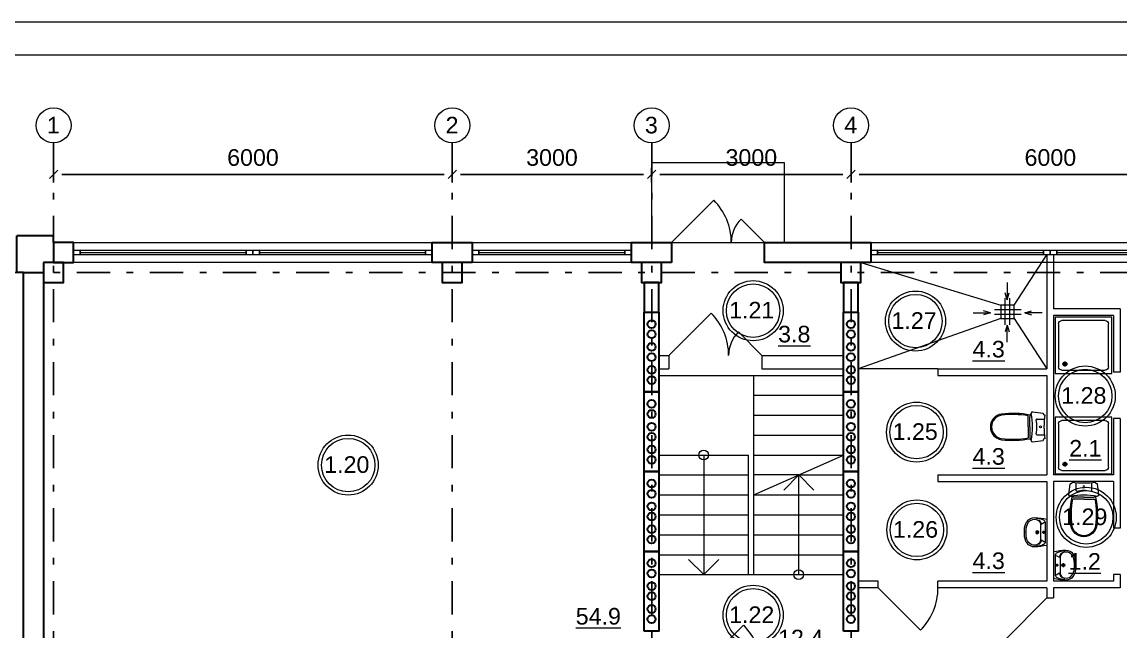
# Model space of a CAD drawing. Header units: metres. Extents: x -306 to 273, y -329 to 512.
# Drawn here: x -4.31 to 12.21, y 339.61 to 348.78 of the extents above; entities that cross this region are included whole.
import ezdxf
from ezdxf.enums import TextEntityAlignment as Align

# ---------------------------------------------------------------- set-up
doc = ezdxf.new("R2010")
doc.units = ezdxf.units.M
doc.header["$MEASUREMENT"] = 0
doc.linetypes.add('( Dashdot )', pattern=[1.001, 0.5, -0.25, 0.001, -0.25])
doc.linetypes.add('DGN Style 3', pattern=[9.681301, 6.915215, -2.766086])
doc.layers.get('DEFPOINTS').update_dxf_attribs({"lineweight": 0})
doc.layers.add('Level 50', color=7, linetype='Continuous', lineweight=0)
doc.styles.add('Standard_0', font='arial.ttf')
doc.styles.add('Style-Arial', font='arial.ttf')
doc.dimstyles.get("Standard").update_dxf_attribs({"dimtxt": 0.00018, "dimasz": 0.00018, "dimexe": 0.0002, "dimexo": 0.0625, "dimgap": 9e-05, "dimtad": 0, "dimtih": 1, "dimtoh": 1, "dimdec": 4, "dimlfac": 1000, "dimzin": 0, "dimdsep": 46, "dimtxsty": 'Standard_0', "dimcen": 9e-05, "dimadec": 0, "dimazin": 0, "dimtfac": 1, "dimtdec": 4, "dimtofl": 0, "dimtmove": 0, "dimatfit": 0, "dimfxl": 0.01, "dimfxlon": 1, "dimtolj": 1, "dimtzin": 0, "dimarcsym": 0})

# ---------------------------------------------------------------- blocks, each defined once
blk = doc.blocks.new('*U1656')
at = {"color": 7, "linetype": 'Continuous', "lineweight": 0}
blk.add_line((1.25, 0), (-1.25, 0), dxfattribs=at)
at = {"color": 7, "linetype": 'Continuous', "lineweight": 13, "flags": 128}
for points in [[(-1.35, 0.035), (-1.25, 0.035), (-1.25, -0.035), (-1.35, -0.035), (-1.35, 0.035)], [(1.25, 0.035), (1.35, 0.035), (1.35, -0.035), (1.25, -0.035), (1.25, 0.035)]]:
    blk.add_lwpolyline(points, close=True, dxfattribs=at)
at = {"color": 7, "linetype": 'Continuous', "lineweight": 0, "flags": 128}
blk.add_lwpolyline([(-1.25, 0.035), (1.25, 0.035), (1.25, -0.035), (-1.25, -0.035), (-1.25, 0.035)], close=True, dxfattribs=at)
blk = doc.blocks.new('*U1657')
at = {"color": 7, "linetype": 'Continuous', "lineweight": 0}
blk.add_line((1.25, 0.001), (-1.25, -0.001), dxfattribs=at)
at = {"color": 7, "linetype": 'Continuous', "lineweight": 13, "flags": 128}
for points in [[(-1.35, 0.034), (-1.25, 0.034), (-1.25, -0.036), (-1.35, -0.036), (-1.35, 0.034)], [(1.25, 0.036), (1.35, 0.036), (1.35, -0.034), (1.25, -0.034), (1.25, 0.036)]]:
    blk.add_lwpolyline(points, close=True, dxfattribs=at)
at = {"color": 7, "linetype": 'Continuous', "lineweight": 0, "flags": 128}
blk.add_lwpolyline([(-1.25, 0.034), (1.25, 0.036), (1.25, -0.034), (-1.25, -0.036), (-1.25, 0.034)], close=True, dxfattribs=at)
blk = doc.blocks.new('*U1658')
at = {"color": 7, "linetype": 'Continuous', "lineweight": 0}
blk.add_line((-1.1, 0), (1.1, 0), dxfattribs=at)
at = {"color": 7, "linetype": 'Continuous', "lineweight": 13, "flags": 128}
for points in [[(-1.1, -0.035), (-1.2, -0.035), (-1.2, 0.035), (-1.1, 0.035), (-1.1, -0.035)], [(1.2, -0.035), (1.1, -0.035), (1.1, 0.035), (1.2, 0.035), (1.2, -0.035)]]:
    blk.add_lwpolyline(points, close=True, dxfattribs=at)
at = {"color": 7, "linetype": 'Continuous', "lineweight": 0, "flags": 128}
blk.add_lwpolyline([(-1.1, 0.035), (1.1, 0.035), (1.1, -0.035), (-1.1, -0.035), (-1.1, 0.035)], close=True, dxfattribs=at)
blk = doc.blocks.new('*U1655')
at = {"color": 7, "linetype": 'Continuous', "lineweight": 30, "flags": 128}
blk.add_lwpolyline([(-0.11, -0.6), (-0.11, 0.6), (0.11, 0.6), (0.11, -0.6), (-0.11, -0.6)], close=True, dxfattribs=at)
at = {"color": 7, "linetype": 'Continuous', "lineweight": 30}
for centre in [(0, 0.421), (0, 0.268), (0, 0.077), (0, -0.077), (0, -0.268), (0, -0.421)]:
    blk.add_circle(centre, 0.06, dxfattribs=at)
blk = doc.blocks.new('*U1659')
at = {"color": 7, "linetype": 'Continuous', "lineweight": 0}
for p in [(-0.227, 0.114), (0.227, 0.114)]:
    blk.add_line(p, (0, -0.114), dxfattribs=at)
blk = doc.blocks.new('ун2')
at = {"color": 252, "lineweight": 13}
for p, q in [((-0.131, -0.114), (-0.131, 0.006)), ((0.131, -0.114), (0.131, 0.006)), ((-0.25, -0.194), (-0.229, -0.012)), ((0.25, -0.194), (0.229, -0.012)), ((0, -0.266), (-0.184, -0.266)), ((0, -0.235), (-0.168, -0.235)), ((0, -0.235), (0.168, -0.235)), ((0, -0.266), (0.184, -0.266))]:
    blk.add_line(p, q, dxfattribs=at)
blk.add_circle((0, -0.058), 0.0157, dxfattribs=at)
for centre, radius, start, end in [((-0.225, 0.014), 0.0259, 262.0147, 1.5137), ((0, 1.373), 1.373, 261.6431, 278.3569), ((0.225, 0.014), 0.0258, 178.1572, 278.1058), ((-0.115, -0.115), 0.0166, 175.2998, 270.088), ((0, -0.594), 0.477, 76.0614, 103.9386), ((0.115, -0.115), 0.0166, 269.912, 4.7002), ((-0.226, -0.192), 0.0242, 185.3126, 270.5398), ((0, -1.267), 1.076, 77.8721, 102.1279), ((1.292, -0.524), 1.518, 168.8327, 186.9654), ((-0.169, -0.152), 0.0829, 229.7034, 270.7895), ((1.29, -0.524), 1.497, 170.087, 187.0749), ((0.169, -0.152), 0.0829, 269.2105, 310.2966), ((-1.29, -0.524), 1.497, 352.9251, 9.913), ((-1.292, -0.524), 1.518, 353.0346, 11.1673), ((0.226, -0.192), 0.0242, 269.4602, 354.6874), ((0, -0.679), 0.217, 187.7539, 269.9084), ((0, -0.679), 0.198, 188.5249, 269.9084), ((0, -0.679), 0.198, 270.0916, 351.4751), ((0, -0.679), 0.217, 270.0916, 352.2461)]:
    blk.add_arc(centre, radius, start, end, dxfattribs=at)
blk = doc.blocks.new('ум9')
at = {"color": 252, "lineweight": 13}
for p, q in [((0.317, 0), (-0.317, 0)), ((-0.237, -0.059), (-0.19, -0.143)), ((0.228, -0.039), (-0.228, -0.039)), ((0.185, -0.156), (-0.171, -0.156)), ((0.046, -0.234), (-0.046, -0.234)), ((0.035, -0.08), (-0.035, -0.08)), ((0, -0.115), (0, -0.045)), ((0, -0.189), (0, -0.28)), ((0.237, -0.059), (0.19, -0.143))]:
    blk.add_line(p, q, dxfattribs=at)
for centre, radius in [((0, -0.234), 0.0351), ((0, -0.08), 0.0221), ((0, -0.234), 0.0221)]:
    blk.add_circle(centre, radius, dxfattribs=at)
for centre, radius, start, end in [((1.163, -0.334), 1.518, 167.3206, 178.6525), ((0.089, -0.267), 0.429, 154.5977, 180.3349), ((-0.317, -0.001), 0.00065, 90, 167.3206), ((-0.135, -0.303), 0.18, 141.0504, 245.2718), ((-0.228, -0.117), 0.078, 90, 154.5977), ((-0.135, -0.303), 0.193, 141.0504, 147.7493), ((-0.181, -0.302), 0.159, 98.7111, 129.9424), ((-0.181, -0.302), 0.146, 86.1548, 129.9424), ((0.181, -0.302), 0.146, 50.0576, 93.8452), ((0.181, -0.302), 0.159, 50.0576, 81.2889), ((0.135, -0.303), 0.18, 294.7282, 38.9496), ((0.228, -0.117), 0.078, 25.4023, 90), ((0.135, -0.303), 0.193, 32.2507, 38.9496), ((-0.089, -0.267), 0.429, 359.6651, 25.4023), ((0.317, -0.001), 0.00065, 12.6794, 90), ((-1.163, -0.334), 1.518, 1.3475, 12.6794), ((-0.135, -0.304), 0.22, 178.312, 234.1043), ((-0.355, -0.298), 0.00065, 358.312, 358.6525), ((-0.035, -0.093), 0.452, 239.6448, 267.5368), ((-0.035, -0.093), 0.413, 244.8898, 267.5368), ((0, 0.104), 0.611, 265.1692, 274.8308), ((0.035, -0.093), 0.413, 272.4632, 300.3552), ((0.035, -0.093), 0.452, 272.4632, 300.3552), ((0.135, -0.304), 0.22, 305.8957, 1.688), ((0.355, -0.298), 0.00065, 181.3475, 181.688), ((0, 0.104), 0.65, 265.1692, 274.8308)]:
    blk.add_arc(centre, radius, start, end, dxfattribs=at)
blk = doc.blocks.new('*U1690')
at = {"color": 252, "lineweight": 13}
for p, q in [((-0.318, -0.281), (-0.243, -0.281)), ((-0.281, -0.243), (-0.281, -0.318))]:
    blk.add_line(p, q, dxfattribs=at)
at = {"color": 252, "linetype": 'Continuous', "lineweight": 13, "flags": 128}
blk.add_lwpolyline([(-0.425, 0.425), (-0.425, -0.425), (0.425, -0.425), (0.425, 0.425), (-0.425, 0.425)], close=True, dxfattribs=at)
for points in [[(0.325, 0.375), (-0.325, 0.375)], [(-0.375, 0.325), (-0.375, -0.325)], [(0.375, -0.325), (0.375, 0.325)], [(-0.325, -0.375), (0.325, -0.375)]]:
    blk.add_lwpolyline(points, dxfattribs=at)
at = {"color": 252, "lineweight": 13}
for radius in [0.0291, 0.0183]:
    blk.add_circle((-0.281, -0.281), radius, dxfattribs=at)
at = {"color": 252, "linetype": 'Continuous', "lineweight": 13, "extrusion": (0, 0, -1)}
for centre, start, end in [((0.325, 0.325), 0, 90), ((-0.325, 0.325), 90, 180), ((0.325, -0.325), 270, 0), ((-0.325, -0.325), 180, 270)]:
    blk.add_arc(centre, 0.05, start, end, dxfattribs=at)
blk = doc.blocks.new('*U1753')
at = {"color": 7, "linetype": 'Continuous', "lineweight": 13}
for radius in [0.452, 0.402]:
    blk.add_circle((0, 0), radius, dxfattribs=at)
at = {"color": 7, "linetype": 'Continuous', "lineweight": 13, "style": 'Style-Arial'}
blk.add_text('1.20', height=0.25, dxfattribs=at).set_placement((-0.361, 0.133), align=Align.TOP_LEFT)
blk = doc.blocks.new('*U1755')
at = {"color": 7, "linetype": 'Continuous', "lineweight": 13}
for radius in [0.452, 0.402]:
    blk.add_circle((0, 0), radius, dxfattribs=at)
at = {"color": 7, "linetype": 'Continuous', "lineweight": 13, "style": 'Style-Arial'}
blk.add_text('1.22', height=0.25, dxfattribs=at).set_placement((-0.361, 0.133), align=Align.TOP_LEFT)
blk = doc.blocks.new('*U1756')
at = {"color": 7, "linetype": 'Continuous', "lineweight": 13}
for radius in [0.452, 0.402]:
    blk.add_circle((0, 0), radius, dxfattribs=at)
at = {"color": 7, "linetype": 'Continuous', "lineweight": 13, "style": 'Style-Arial'}
blk.add_text('1.27', height=0.25, dxfattribs=at).set_placement((-0.361, 0.133), align=Align.TOP_LEFT)
blk = doc.blocks.new('*U1757')
at = {"color": 7, "linetype": 'Continuous', "lineweight": 13}
for radius in [0.452, 0.402]:
    blk.add_circle((0, 0), radius, dxfattribs=at)
at = {"color": 7, "linetype": 'Continuous', "lineweight": 13, "style": 'Style-Arial'}
blk.add_text('1.28', height=0.25, dxfattribs=at).set_placement((-0.361, 0.133), align=Align.TOP_LEFT)
blk = doc.blocks.new('*U1758')
at = {"color": 7, "linetype": 'Continuous', "lineweight": 13}
for radius in [0.452, 0.402]:
    blk.add_circle((0, 0), radius, dxfattribs=at)
at = {"color": 7, "linetype": 'Continuous', "lineweight": 13, "style": 'Style-Arial'}
blk.add_text('1.26', height=0.25, dxfattribs=at).set_placement((-0.361, 0.133), align=Align.TOP_LEFT)
blk = doc.blocks.new('*U1759')
at = {"color": 7, "linetype": 'Continuous', "lineweight": 13}
for radius in [0.452, 0.402]:
    blk.add_circle((0, 0), radius, dxfattribs=at)
at = {"color": 7, "linetype": 'Continuous', "lineweight": 13, "style": 'Style-Arial'}
blk.add_text('1.29', height=0.25, dxfattribs=at).set_placement((-0.361, 0.133), align=Align.TOP_LEFT)
blk = doc.blocks.new('*U1760')
at = {"color": 7, "linetype": 'Continuous', "lineweight": 13}
for radius in [0.452, 0.402]:
    blk.add_circle((0, 0), radius, dxfattribs=at)
at = {"color": 7, "linetype": 'Continuous', "lineweight": 13, "style": 'Style-Arial'}
blk.add_text('1.25', height=0.25, dxfattribs=at).set_placement((-0.361, 0.133), align=Align.TOP_LEFT)
blk = doc.blocks.new('*U1661')
at = {"color": 7, "linetype": 'Continuous', "lineweight": 30}
for p, q in [((0.275, 0.275), (-0.275, 0.275)), ((-0.275, -0.275), (-0.275, 0.275)), ((0.275, 0.175), (0.275, 0.275)), ((-0.175, -0.275), (-0.275, -0.275))]:
    blk.add_line(p, q, dxfattribs=at)
blk = doc.blocks.new('*U1662')
at = {"color": 7, "linetype": 'Continuous', "lineweight": 0, "flags": 128}
blk.add_lwpolyline([(42.05, 29.7), (42.05, -29.7), (-42.05, -29.7), (-42.05, 29.7), (42.05, 29.7)], close=True, dxfattribs=at)
at = {"layer": 'Level 50', "color": 7, "linetype": 'Continuous', "lineweight": 13}
blk.add_line((41.55, 29.2), (-40.05, 29.2), dxfattribs=at)
blk = doc.blocks.new('_Oblique-1')
at = {"color": 0, "linetype": 'ByBlock', "lineweight": -2}
blk.add_line((0.5, 0.5), (-0.5, -0.5), dxfattribs=at)
blk = doc.blocks.new('*D2580')
at = {"color": 0, "linetype": 'Continuous', "lineweight": -2, "transparency": 16777216}
for p, q in [((-3.834, 346.834), (-3.834, 346.361)), ((2.166, 346.834), (2.166, 346.361)), ((-3.709, 346.486), (2.041, 346.486))]:
    blk.add_line(p, q, dxfattribs=at)
at = {"layer": 'DEFPOINTS', "color": 0, "linetype": 'Continuous', "lineweight": 0, "transparency": 16777216}
for p in [(-3.834, 346.959), (2.166, 346.959), (2.166, 346.486)]:
    blk.add_point(p, dxfattribs=at)
at = {"color": 0, "linetype": 'Continuous', "lineweight": -2, "transparency": 16777216, "xscale": 0.125, "yscale": 0.125, "zscale": 0.125, "rotation": 180}
blk.add_blockref('_Oblique-1', (-3.834, 346.486), dxfattribs=at)
at = {"color": 0, "linetype": 'Continuous', "lineweight": -2, "transparency": 16777216, "xscale": 0.125, "yscale": 0.125, "zscale": 0.125}
blk.add_blockref('_Oblique-1', (2.166, 346.486), dxfattribs=at)
at = {"color": 0, "linetype": 'Continuous', "lineweight": 0, "transparency": 16777216, "insert": (-0.834, 346.738), "char_height": 0.25, "attachment_point": 5, "style": 'Style-Arial'}
blk.add_mtext('\\A1;6000', dxfattribs=at)
blk = doc.blocks.new('*U1751')
at = {"color": 7, "linetype": 'Continuous', "lineweight": 13}
for radius in [0.452, 0.402]:
    blk.add_circle((0, 0), radius, dxfattribs=at)
at = {"color": 7, "linetype": 'Continuous', "lineweight": 13, "style": 'Style-Arial'}
blk.add_text('1.21', height=0.25, dxfattribs=at).set_placement((-0.361, 0.133), align=Align.TOP_LEFT)
blk = doc.blocks.new('*U1894')
at = {"color": 7, "lineweight": 13}
for p, q in [((-0.7, -0.318), (-0.064, 0.318)), ((0.7, -0.318), (0.346, 0.035))]:
    blk.add_line(p, q, dxfattribs=at)
at = {"color": 7, "lineweight": 0}
for centre, radius, start, end in [((-0.7, -0.318), 0.9, 0, 45), ((0.7, -0.318), 0.5, 135, 180)]:
    blk.add_arc(centre, radius, start, end, dxfattribs=at)
blk = doc.blocks.new('*U2060')
at = {"color": 7, "lineweight": 13}
blk.add_line((-0.318, -0.45), (0.318, 0.186), dxfattribs=at)
at = {"color": 7, "lineweight": 0}
blk.add_arc((-0.318, -0.45), 0.9, 45, 90, dxfattribs=at)
blk = doc.blocks.new('*U2054')
at = {"color": 252, "linetype": 'Continuous', "lineweight": 13}
for p, q in [((-0.042, -0.199), (-0.042, 0.199)), ((0.028, -0.199), (0.028, 0.199)), ((-0.199, 0.029), (0.199, 0.029)), ((-0.199, -0.041), (0.199, -0.041))]:
    blk.add_line(p, q, dxfattribs=at)
at = {"color": 252, "linetype": 'Continuous', "lineweight": 13, "flags": 128}
blk.add_lwpolyline([(-0.105, -0.106), (0.095, -0.106), (0.095, 0.094), (-0.105, 0.094), (-0.105, -0.106)], close=True, dxfattribs=at)
blk = doc.blocks.new('*U2055')
at = {"color": 252, "linetype": 'Continuous', "lineweight": 13}
for p, q in [((0.129, 0), (0.027, 0.03)), ((-0.129, 0), (0.129, 0)), ((0.129, 0), (0.027, -0.03))]:
    blk.add_line(p, q, dxfattribs=at)
blk = doc.blocks.new('*U2056')
at = {"color": 252, "linetype": 'Continuous', "lineweight": 13}
for p, q in [((0.129, 0), (0.027, 0.03)), ((-0.129, 0), (0.129, 0)), ((0.129, 0), (0.027, -0.03))]:
    blk.add_line(p, q, dxfattribs=at)
blk = doc.blocks.new('*U2057')
at = {"color": 252, "linetype": 'Continuous', "lineweight": 13}
for p, q in [((0.129, 0), (0.027, 0.03)), ((-0.129, 0), (0.129, 0)), ((0.129, 0), (0.027, -0.03))]:
    blk.add_line(p, q, dxfattribs=at)
blk = doc.blocks.new('*U2058')
at = {"color": 252, "linetype": 'Continuous', "lineweight": 13}
for p, q in [((0.129, 0), (0.027, 0.03)), ((-0.129, 0), (0.129, 0)), ((0.129, 0), (0.027, -0.03))]:
    blk.add_line(p, q, dxfattribs=at)
blk = doc.blocks.new('*U2059')
at = {"color": 252, "linetype": 'Continuous', "lineweight": 13, "extrusion": (0, 0, -1)}
for name, p, rotation in [('*U2057', (0.006, 0.32), 270), ('*U2058', (0.006, -0.32), 90.00000000000001)]:
    blk.add_blockref(name, p, dxfattribs=dict(at, rotation=rotation))
at = {"color": 252, "linetype": 'Continuous', "lineweight": 13}
for name, p in [('*U2054', (0.003, 0.013)), ('*U2055', (-0.388, -0.005))]:
    blk.add_blockref(name, p, dxfattribs=at)
at = {"color": 252, "linetype": 'Continuous', "lineweight": 13, "extrusion": (0, 0, -1)}
blk.add_blockref('*U2056', (-0.388, -0.005), dxfattribs=at)
blk = doc.blocks.new('*D2351')
at = {"color": 0, "linetype": 'Continuous', "lineweight": -2, "transparency": 16777216}
for p, q in [((2.166, 346.834), (2.166, 346.361)), ((5.166, 346.584), (5.166, 346.361)), ((2.291, 346.486), (5.041, 346.486))]:
    blk.add_line(p, q, dxfattribs=at)
at = {"layer": 'DEFPOINTS', "color": 0, "linetype": 'Continuous', "lineweight": 0, "transparency": 16777216}
for p in [(2.166, 346.959), (5.166, 346.709), (5.166, 346.486)]:
    blk.add_point(p, dxfattribs=at)
at = {"color": 0, "linetype": 'Continuous', "lineweight": -2, "transparency": 16777216, "xscale": 0.125, "yscale": 0.125, "zscale": 0.125, "rotation": 180}
blk.add_blockref('_Oblique-1', (2.166, 346.486), dxfattribs=at)
at = {"color": 0, "linetype": 'Continuous', "lineweight": -2, "transparency": 16777216, "xscale": 0.125, "yscale": 0.125, "zscale": 0.125}
blk.add_blockref('_Oblique-1', (5.166, 346.486), dxfattribs=at)
at = {"color": 0, "linetype": 'Continuous', "lineweight": 0, "transparency": 16777216, "insert": (3.666, 346.738), "char_height": 0.25, "attachment_point": 5, "style": 'Style-Arial'}
blk.add_mtext('\\A1;3000', dxfattribs=at)
blk = doc.blocks.new('*D2352')
at = {"color": 0, "linetype": 'Continuous', "lineweight": -2, "transparency": 16777216}
for p, q in [((8.166, 346.834), (8.166, 346.361)), ((5.166, 346.584), (5.166, 346.361)), ((5.291, 346.486), (8.041, 346.486))]:
    blk.add_line(p, q, dxfattribs=at)
at = {"layer": 'DEFPOINTS', "color": 0, "linetype": 'Continuous', "lineweight": 0, "transparency": 16777216}
for p in [(8.166, 346.959), (5.166, 346.709), (8.166, 346.486)]:
    blk.add_point(p, dxfattribs=at)
at = {"color": 0, "linetype": 'Continuous', "lineweight": -2, "transparency": 16777216, "xscale": 0.125, "yscale": 0.125, "zscale": 0.125, "rotation": 180}
blk.add_blockref('_Oblique-1', (5.166, 346.486), dxfattribs=at)
at = {"color": 0, "linetype": 'Continuous', "lineweight": -2, "transparency": 16777216, "xscale": 0.125, "yscale": 0.125, "zscale": 0.125}
blk.add_blockref('_Oblique-1', (8.166, 346.486), dxfattribs=at)
at = {"color": 0, "linetype": 'Continuous', "lineweight": 0, "transparency": 16777216, "insert": (6.666, 346.738), "char_height": 0.25, "attachment_point": 5, "style": 'Style-Arial'}
blk.add_mtext('\\A1;3000', dxfattribs=at)
blk = doc.blocks.new('*D2353')
at = {"color": 0, "linetype": 'Continuous', "lineweight": -2, "transparency": 16777216}
for p, q in [((8.166, 346.834), (8.166, 346.361)), ((14.166, 346.834), (14.166, 346.361)), ((8.291, 346.486), (14.041, 346.486))]:
    blk.add_line(p, q, dxfattribs=at)
at = {"layer": 'DEFPOINTS', "color": 0, "linetype": 'Continuous', "lineweight": 0, "transparency": 16777216}
for p in [(8.166, 346.959), (14.166, 346.959), (14.166, 346.486)]:
    blk.add_point(p, dxfattribs=at)
at = {"color": 0, "linetype": 'Continuous', "lineweight": -2, "transparency": 16777216, "xscale": 0.125, "yscale": 0.125, "zscale": 0.125, "rotation": 180}
blk.add_blockref('_Oblique-1', (8.166, 346.486), dxfattribs=at)
at = {"color": 0, "linetype": 'Continuous', "lineweight": -2, "transparency": 16777216, "xscale": 0.125, "yscale": 0.125, "zscale": 0.125}
blk.add_blockref('_Oblique-1', (14.166, 346.486), dxfattribs=at)
at = {"color": 0, "linetype": 'Continuous', "lineweight": 0, "transparency": 16777216, "insert": (11.166, 346.738), "char_height": 0.25, "attachment_point": 5, "style": 'Style-Arial'}
blk.add_mtext('\\A1;6000', dxfattribs=at)

msp = doc.modelspace()

# ---------------------------------------------------------------- linework, layer by layer
at = {"color": 1, "linetype": '( Dashdot )'}
for p, q in [((-3.83381548, 346.95949373), (-3.83381548, 298.43607877)), ((2.16618452, 346.95949373), (2.16618452, 298.43607877)), ((5.16618452, 346.95949373), (5.16618452, 298.43607877)), ((8.16618452, 346.95949373), (8.16618452, 298.43607877)), ((-6.78540339, 345.00949373), (65.11459661, 345.00949373))]:
    msp.add_line(p, q, dxfattribs=at)
at = {"color": 252, "linetype": 'Continuous', "lineweight": 13}
for p, q in [((10.62148912, 344.51398559), (11.11459661, 345.27449373)), ((8.31459661, 345.15949373), (10.42148912, 344.51398559)), ((10.42148912, 344.31398559), (8.27459661, 343.55949373)), ((10.62148912, 344.31398559), (11.11459661, 343.55949373)), ((9.47459661, 343.55949373), (8.27459661, 343.55949373))]:
    msp.add_line(p, q, dxfattribs=at)
at = {"color": 7, "linetype": 'Continuous', "lineweight": 13}
for p, q in [((11.11459661, 345.27449373), (11.11459661, 343.55949373)), ((11.21459661, 345.27449373), (11.21459661, 344.45949373)), ((12.21459661, 344.45949373), (11.21459661, 344.45949373)), ((12.11459661, 344.35949373), (11.21459661, 344.35949373)), ((11.21459661, 344.35949373), (11.21459661, 341.95949373)), ((5.27459661, 343.75949373), (5.42459661, 343.75949373)), ((5.42459661, 343.75949373), (5.42459661, 343.55949373)), ((6.82459661, 343.75949373), (8.05459661, 343.75949373)), ((6.82459661, 343.75949373), (6.82459661, 343.55949373)), ((5.27459661, 343.55949373), (5.42459661, 343.55949373)), ((6.82459661, 343.55949373), (8.05459661, 343.55949373)), ((9.47459661, 343.55949373), (11.11459661, 343.55949373)), ((9.47459661, 343.55949373), (9.47459661, 343.45949373)), ((9.47459661, 343.45949373), (11.11459661, 343.45949373)), ((11.11459661, 343.45949373), (11.11459661, 341.95949373)), ((12.21459661, 343.50949373), (12.11459661, 343.50949373)), ((12.21459661, 342.80949373), (12.11459661, 342.80949373)), ((5.27459661, 342.25949373), (6.62459661, 342.25949373)), ((6.62459661, 340.45949373), (6.62459661, 342.25949373)), ((9.47459661, 341.95949373), (11.11459661, 341.95949373)), ((9.47459661, 341.95949373), (9.47459661, 341.85949373)), ((12.11459661, 341.95949373), (11.21459661, 341.95949373)), ((9.47459661, 341.85949373), (11.11459661, 341.85949373)), ((11.11459661, 341.85949373), (11.11459661, 340.35949373)), ((12.11459661, 341.85949373), (11.21459661, 341.85949373)), ((11.21459661, 341.85949373), (11.21459661, 340.35949373)), ((6.70459661, 340.45949373), (6.70459661, 341.65949373)), ((12.21459661, 341.15949373), (12.11459661, 341.15949373)), ((5.27459661, 340.45949373), (8.05459661, 340.45949373)), ((12.21459661, 340.45949373), (12.11459661, 340.45949373)), ((8.57459661, 340.35949373), (8.27459661, 340.35949373)), ((8.57459661, 340.25949373), (8.27459661, 340.25949373)), ((8.57459661, 340.25949373), (8.57459661, 340.35949373)), ((11.11459661, 340.35949373), (9.47459661, 340.35949373)), ((9.47459661, 340.25949373), (9.47459661, 340.35949373)), ((11.11459661, 340.25949373), (9.47459661, 340.25949373)), ((11.11459661, 340.25949373), (11.11459661, 340.10949373)), ((12.11459661, 340.35949373), (11.21459661, 340.35949373)), ((12.21459661, 340.25949373), (11.21459661, 340.25949373)), ((11.21459661, 340.25949373), (11.21459661, 340.10949373)), ((11.11459661, 340.10949373), (11.21459661, 340.10949373))]:
    msp.add_line(p, q, dxfattribs=at)
at = {"color": 7, "linetype": 'DGN Style 3', "lineweight": 0}
for p, q in [((5.27459661, 343.45949373), (8.05459661, 343.45949373)), ((6.70459661, 341.65949373), (6.70459661, 343.45949373)), ((6.70459661, 343.15949373), (8.05459661, 343.15949373)), ((6.70459661, 342.85949373), (8.05459661, 342.85949373)), ((6.70459661, 342.55949373), (8.05459661, 342.55949373)), ((6.70459661, 342.25949373), (8.05459661, 342.25949373)), ((7.37959661, 341.95949373), (6.70459661, 341.95949373))]:
    msp.add_line(p, q, dxfattribs=at)
at = {"color": 7, "linetype": 'Continuous', "lineweight": 0}
for p, q in [((5.94959661, 342.25949373), (5.94959661, 340.45949373)), ((6.70459661, 341.65949373), (8.05459661, 342.25949373)), ((5.27459661, 341.95949373), (6.62459661, 341.95949373)), ((7.37959661, 341.95949373), (8.05459661, 341.95949373)), ((7.37959661, 340.45949373), (7.37959661, 341.95949373)), ((5.27459661, 341.65949373), (6.62459661, 341.65949373)), ((6.70459661, 341.65949373), (8.05459661, 341.65949373)), ((5.27459661, 341.35949373), (6.62459661, 341.35949373)), ((6.70459661, 341.35949373), (8.05459661, 341.35949373)), ((5.27459661, 341.05949373), (6.62459661, 341.05949373)), ((6.70459661, 341.05949373), (8.05459661, 341.05949373)), ((5.27459661, 340.75949373), (6.62459661, 340.75949373)), ((6.70459661, 340.75949373), (8.05459661, 340.75949373))]:
    msp.add_line(p, q, dxfattribs=at)
at = {"color": 7, "linetype": 'Continuous', "lineweight": 13, "flags": 128}
msp.add_lwpolyline([(5.16459661, 345.45949373), (7.16459661, 345.45949373), (7.16459661, 346.65949373), (5.16459661, 346.65949373), (5.16459661, 345.45949373)], close=True, dxfattribs=at)
at = {"color": 7, "linetype": 'Continuous', "lineweight": 30, "flags": 128}
for points in [[(-3.83540339, 345.15949373), (-3.53540339, 345.15949373), (-3.53540339, 345.45949373), (-3.83540339, 345.45949373), (-3.83540339, 345.15949373)], [(2.46459661, 345.15949373), (1.86459661, 345.15949373), (1.86459661, 345.45949373), (2.46459661, 345.45949373), (2.46459661, 345.15949373)], [(5.46459661, 345.15949373), (4.86459661, 345.15949373), (4.86459661, 345.45949373), (5.46459661, 345.45949373), (5.46459661, 345.15949373)], [(8.46459661, 345.15949373), (6.86459661, 345.15949373), (6.86459661, 345.45949373), (8.46459661, 345.45949373), (8.46459661, 345.15949373)], [(-3.98540339, 345.15949373), (-3.98540339, 344.85949373), (-3.68540339, 344.85949373), (-3.68540339, 345.15949373), (-3.98540339, 345.15949373)], [(2.01459661, 345.15949373), (2.01459661, 344.85949373), (2.31459661, 344.85949373), (2.31459661, 345.15949373), (2.01459661, 345.15949373)], [(5.01459661, 345.15949373), (5.01459661, 344.85949373), (5.31459661, 344.85949373), (5.31459661, 345.15949373), (5.01459661, 345.15949373)], [(8.01459661, 345.15949373), (8.01459661, 344.85949373), (8.31459661, 344.85949373), (8.31459661, 345.15949373), (8.01459661, 345.15949373)], [(-4.28540339, 339.00949373), (-4.28540339, 345.00949373), (-3.98540339, 345.00949373), (-3.98540339, 339.00949373), (-4.28540339, 339.00949373)], [(5.05459661, 344.40949373), (5.27459661, 344.40949373), (5.27459661, 344.85949373), (5.05459661, 344.85949373), (5.05459661, 344.40949373)], [(8.05459661, 344.40949373), (8.27459661, 344.40949373), (8.27459661, 344.85949373), (8.05459661, 344.85949373), (8.05459661, 344.40949373)]]:
    msp.add_lwpolyline(points, close=True, dxfattribs=at)
at = {"color": 7, "linetype": 'Continuous', "lineweight": 0, "flags": 128}
for points in [[(1.86459661, 345.15949373), (-3.53540339, 345.15949373), (-3.53540339, 345.45949373), (1.86459661, 345.45949373), (1.86459661, 345.15949373)], [(2.46459661, 345.45949373), (4.86459661, 345.45949373), (4.86459661, 345.15949373), (2.46459661, 345.15949373), (2.46459661, 345.45949373)], [(13.86459661, 345.15949373), (8.46459661, 345.15949373), (8.46459661, 345.45949373), (13.86459661, 345.45949373), (13.86459661, 345.15949373)]]:
    msp.add_lwpolyline(points, close=True, dxfattribs=at)
at = {"color": 7, "linetype": 'Continuous', "lineweight": 13, "flags": 128}
for points in [[(12.21459661, 344.45949373), (12.21459661, 343.50949373)], [(12.11459661, 344.35949373), (12.11459661, 343.50949373)], [(12.11459661, 342.80949373), (12.11459661, 341.95949373)], [(12.21459661, 342.80949373), (12.21459661, 341.15949373)], [(12.11459661, 341.85949373), (12.11459661, 341.15949373)], [(12.11459661, 340.45949373), (12.11459661, 340.35949373)], [(12.21459661, 340.45949373), (12.21459661, 340.25949373)]]:
    msp.add_lwpolyline(points, dxfattribs=at)
at = {"color": 7, "linetype": 'Continuous', "lineweight": 13}
for centre in [(-3.83540339, 347.22284917), (2.16459661, 347.22284917), (5.16459661, 347.22284917), (8.16459661, 347.22284917)]:
    msp.add_circle(centre, 0.26335544, dxfattribs=at)
at = {"color": 7, "linetype": 'Continuous', "lineweight": 0}
for centre in [(5.94959661, 342.25949373), (7.37959661, 340.45949373)]:
    msp.add_circle(centre, 0.07327717, dxfattribs=at)

# ---------------------------------------------------------------- block references
at = {"color": 7, "lineweight": 13}
for p in [(6.16455, 345.77771633), (6.12455, 344.07771633), (6.61455, 339.37771633)]:
    msp.add_blockref('*U1894', p, dxfattribs=at)
at = {"color": 7, "linetype": 'Continuous', "lineweight": 30}
for name, p in [('*U1661', (-4.11045, 345.28453469)), ('*U1655', (5.16455, 343.80953469)), ('*U1655', (8.16455, 343.80953469)), ('*U1655', (5.16455, 342.60953469)), ('*U1655', (8.16455, 342.60953469)), ('*U1655', (5.16455, 341.40953469)), ('*U1655', (8.16455, 341.40953469)), ('*U1655', (5.16455, 340.20953469)), ('*U1655', (8.16455, 340.20953469))]:
    msp.add_blockref(name, p, dxfattribs=at)
at = {"color": 7, "linetype": 'Continuous', "lineweight": 13, "rotation": 180}
for name, p in [('*U1656', (-2.18535679, 345.30945277)), ('*U1657', (0.51464321, 345.31055277)), ('*U1656', (9.81464321, 345.30945277)), ('*U1657', (12.51464321, 345.31055277))]:
    msp.add_blockref(name, p, dxfattribs=at)
at = {"color": 7, "linetype": 'Continuous', "lineweight": 13}
for name, p in [('*U1658', (3.66455, 345.30953469)), ('*U1751', (6.6928579, 344.43323293)), ('*U1756', (9.13591415, 344.27682472)), ('*U1757', (11.69111558, 343.14844925)), ('*U1760', (9.15318044, 342.60458562)), ('*U1753', (0.59934252, 342.1085234)), ('*U1759', (11.7056873, 341.3218428)), ('*U1758', (9.15801815, 341.13219987)), ('*U1755', (6.6928579, 339.84771666))]:
    msp.add_blockref(name, p, dxfattribs=at)
at = {"color": 252, "linetype": 'Continuous', "lineweight": 13}
for name, p in [('*U2059', (10.52324881, 344.40750576)), ('*U1690', (11.6657754, 343.91150594)), ('*U1690', (11.6657754, 342.40262143))]:
    msp.add_blockref(name, p, dxfattribs=at)
at = {"color": 252, "lineweight": 13}
for name, p, xscale, yscale, zscale, rotation in [('ун2', (11.0695417, 342.68368137), 0.9, 0.9, 0.9, 270), ('ум9', (11.21459661, 340.60194615), 0.6221590909090893, 0.6221590909090893, 0.6221590909090893, 90)]:
    msp.add_blockref(name, p, dxfattribs=dict(at, xscale=xscale, yscale=yscale, zscale=zscale, rotation=rotation))
at = {"color": 7, "linetype": 'Continuous', "lineweight": 0, "rotation": 180}
msp.add_blockref('*U1659', (7.37959321, 341.84590277), dxfattribs=at)
at = {"color": 252, "lineweight": 13, "extrusion": (0, 0, -1), "xscale": 0.9, "yscale": 0.9, "zscale": 0.9}
msp.add_blockref('ун2', (-11.66979991, 341.83466243), dxfattribs=at)
at = {"color": 252, "lineweight": 13, "extrusion": (0, 0, -1), "xscale": 0.6221590909090893, "yscale": 0.6221590909090893, "zscale": 0.6221590909090893, "rotation": 90}
msp.add_blockref('ум9', (-11.11459661, 341.09705941), dxfattribs=at)
at = {"color": 7, "linetype": 'Continuous', "lineweight": 0}
msp.add_blockref('*U1659', (5.9496, 340.57308469), dxfattribs=at)
at = {"color": 7, "lineweight": 13}
for p, rotation in [((9.02461921, 339.94134033), 270), ((10.79644321, 339.65947113), 180)]:
    msp.add_blockref('*U2060', p, dxfattribs=dict(at, rotation=rotation))
at = {"layer": 'Level 50', "color": 7, "linetype": 'Continuous', "lineweight": 13}
msp.add_blockref('*U1662', (29.01617257, 319.08055446), dxfattribs=at)

# ---------------------------------------------------------------- texts
at = {"color": 7, "linetype": 'Continuous', "lineweight": 30, "style": 'Style-Arial'}
for s, p in [('2', (2.06490379, 347.3521118)), ('3', (5.06490379, 347.3521118)), ('1', (-3.93509621, 347.3521118)), ('4', (8.06490379, 347.3521118))]:
    msp.add_text(s, height=0.25, dxfattribs=at).set_placement(p, align=Align.TOP_LEFT)
at = {"color": 7, "linetype": 'Continuous', "lineweight": 13, "style": 'Style-Arial'}
for s, p in [('%%u3.8%%U', (7.06898351, 344.20581425)), ('%%u4.3%%U', (9.99536724, 343.97915703)), ('%%u2.1%%U', (11.44959917, 342.48638315)), ('%%u4.3%%U', (9.99536724, 342.36403137)), ('%%u4.3%%U', (9.99536724, 340.79315572)), ('%%u1.2%%U', (11.44108898, 340.78272892)), ('%%u54.9%%U', (4.02340249, 339.95732651)), ('%%u12.4%%U', (7.06898351, 339.62937307))]:
    msp.add_text(s, height=0.25, dxfattribs=at).set_placement(p, align=Align.TOP_LEFT)

# ---------------------------------------------------------------- dimensions: what is measured, and where the dimension line sits
at = {"color": 5, "linetype": 'Continuous', "lineweight": 0}
for base, p1, p2, picture, middle in [((2.16618452, 346.48551999), (-3.83381548, 346.95949373), (2.16618452, 346.95949373), '*D2580', (-0.83381548, 346.73816324)), ((5.16618452, 346.48551999), (2.16618452, 346.95949373), (5.16618452, 346.70949373), '*D2351', (3.66618452, 346.7382485)), ((8.16618452, 346.48551999), (5.16618452, 346.70949373), (8.16618452, 346.95949373), '*D2352', (6.66618452, 346.7382485)), ((14.16618452, 346.48551999), (8.16618452, 346.95949373), (14.16618452, 346.95949373), '*D2353', (11.16618452, 346.73816324))]:
    dim = msp.add_linear_dim(base=base, p1=p1, p2=p2, dimstyle='Standard', override={"dimtxt": 0.25, "dimasz": 0.125, "dimexe": 0.125, "dimexo": 0.125, "dimgap": 0.125, "dimtad": 1, "dimtih": 0, "dimtoh": 0, "dimzin": 11, "dimtxsty": 'Style-Arial', "dimblk": '_Oblique-1', "dimfxlon": 0, "dimfrac": 2, "dimtzin": 11}, dxfattribs=at)
    dim.commit()
    dim.dimension.update_dxf_attribs({"geometry": picture, "text_midpoint": middle})

doc.saveas('drawing.dxf')
